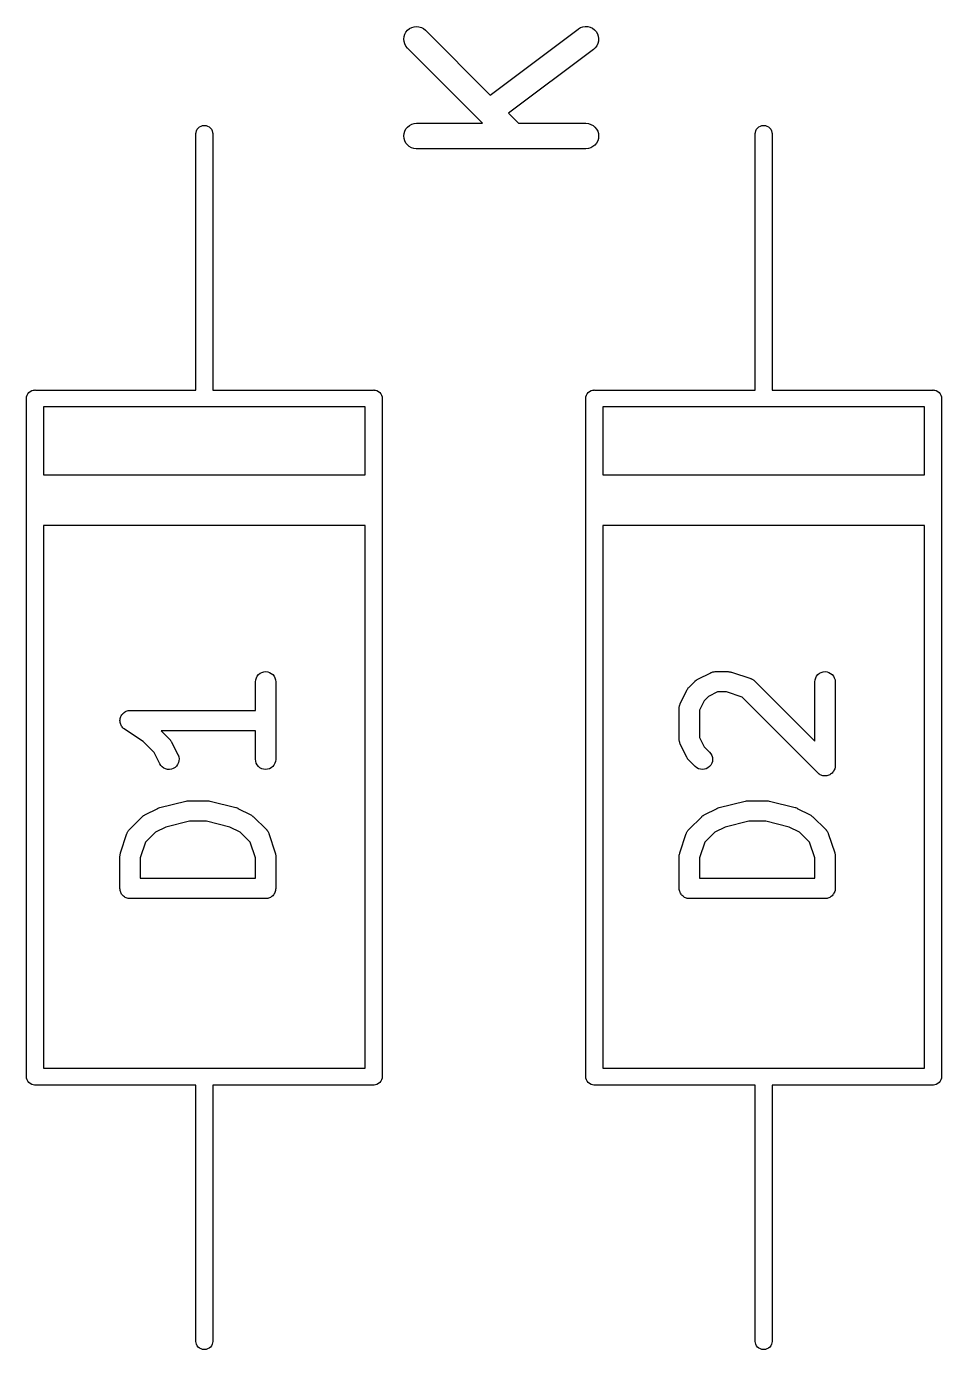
# Model space of a CAD drawing. Extents: x 99 to 194, y -157 to -33.
# Drawn here: x 99.03 to 104.43, y -59.36 to -51.56 of the extents above; entities that cross this region are included whole.
import ezdxf

# ---------------------------------------------------------------- set-up
doc = ezdxf.new("R2010")
doc.units = 0
doc.layers.add('BLACK', color=7, linetype='CONTINUOUS')

msp = doc.modelspace()

# ---------------------------------------------------------------- linework, layer by layer
at = {"layer": 'BLACK', "linetype": 'CONTINUOUS'}
for p, q in [((101.266, -51.5913), (101.276, -51.5801)), ((101.276, -51.5801), (101.287, -51.5709)), ((101.287, -51.5709), (101.3, -51.564)), ((101.3, -51.564), (101.314, -51.5599)), ((101.314, -51.5599), (101.329, -51.5585)), ((101.329, -51.5585), (101.343, -51.56)), ((101.343, -51.56), (101.357, -51.5642)), ((101.357, -51.5642), (101.37, -51.5712)), ((101.37, -51.5712), (101.381, -51.5804)), ((101.381, -51.5804), (101.764, -51.963)), ((101.764, -51.963), (102.283, -51.5735)), ((102.283, -51.5735), (102.284, -51.5729)), ((102.284, -51.5729), (102.297, -51.5654)), ((102.297, -51.5654), (102.311, -51.5606)), ((102.311, -51.5606), (102.325, -51.5585)), ((102.325, -51.5585), (102.34, -51.5593)), ((102.34, -51.5593), (102.354, -51.563)), ((102.354, -51.563), (102.367, -51.5693)), ((102.367, -51.5693), (102.379, -51.578)), ((102.379, -51.578), (102.389, -51.5889)), ((102.389, -51.5889), (102.396, -51.6015)), ((101.253, -51.6327), (101.255, -51.6181)), ((101.255, -51.6473), (101.253, -51.6327)), ((101.255, -51.6181), (101.259, -51.6042)), ((101.259, -51.6613), (101.255, -51.6473)), ((101.259, -51.6042), (101.266, -51.5913)), ((101.265, -51.6743), (101.259, -51.6613)), ((102.399, -51.6585), (102.393, -51.6718)), ((102.396, -51.6015), (102.401, -51.6152)), ((102.403, -51.6443), (102.399, -51.6585)), ((102.401, -51.6152), (102.403, -51.6297)), ((102.403, -51.6297), (102.403, -51.6443)), ((101.275, -51.6858), (101.265, -51.6743)), ((101.275, -51.6865), (101.275, -51.6858)), ((101.719, -52.1299), (101.275, -51.6865)), ((102.373, -51.6935), (101.871, -52.0702)), ((102.384, -51.6836), (102.373, -51.6935)), ((102.393, -51.6718), (102.384, -51.6836)), ((101.3, -52.1356), (101.314, -52.1313)), ((101.314, -52.1313), (101.328, -52.1299)), ((101.328, -52.1299), (101.719, -52.1299)), ((101.871, -52.0702), (101.931, -52.1299)), ((101.931, -52.1299), (102.328, -52.1299)), ((102.328, -52.1299), (102.329, -52.1299)), ((102.329, -52.1299), (102.344, -52.1315)), ((102.344, -52.1315), (102.358, -52.136)), ((100.026, -52.1906), (100.027, -52.1832)), ((100.026, -53.703), (100.026, -52.1906)), ((100.027, -52.1832), (100.03, -52.1738)), ((100.03, -52.1738), (100.034, -52.1651)), ((100.034, -52.1651), (100.04, -52.1575)), ((100.04, -52.1575), (100.048, -52.1512)), ((100.048, -52.1512), (100.057, -52.1466)), ((100.057, -52.1466), (100.066, -52.1437)), ((100.066, -52.1437), (100.076, -52.1428)), ((100.076, -52.1428), (100.086, -52.1437)), ((100.086, -52.1437), (100.095, -52.1466)), ((100.095, -52.1466), (100.104, -52.1512)), ((100.104, -52.1512), (100.112, -52.1575)), ((100.112, -52.1575), (100.118, -52.1651)), ((100.118, -52.1651), (100.122, -52.1738)), ((100.122, -52.1738), (100.125, -52.1832)), ((100.125, -52.1832), (100.126, -52.1906)), ((100.126, -52.1906), (100.126, -53.703)), ((101.253, -52.2044), (101.255, -52.1898)), ((101.255, -52.219), (101.253, -52.2044)), ((101.255, -52.1898), (101.259, -52.1758)), ((101.259, -52.1758), (101.266, -52.163)), ((101.266, -52.163), (101.276, -52.1517)), ((101.276, -52.1517), (101.287, -52.1424)), ((101.287, -52.1424), (101.3, -52.1356)), ((102.358, -52.136), (102.371, -52.143)), ((102.371, -52.143), (102.382, -52.1524)), ((102.382, -52.1524), (102.391, -52.1638)), ((102.391, -52.1638), (102.398, -52.1768)), ((102.398, -52.1768), (102.402, -52.1908)), ((102.402, -52.1908), (102.403, -52.2054)), ((102.403, -52.2054), (102.402, -52.22)), ((103.328, -52.1906), (103.329, -52.1832)), ((103.328, -53.703), (103.328, -52.1906)), ((103.329, -52.1832), (103.332, -52.1738)), ((103.332, -52.1738), (103.336, -52.1651)), ((103.336, -52.1651), (103.342, -52.1575)), ((103.342, -52.1575), (103.35, -52.1512)), ((103.35, -52.1512), (103.359, -52.1466)), ((103.359, -52.1466), (103.368, -52.1437)), ((103.368, -52.1437), (103.378, -52.1428)), ((103.378, -52.1428), (103.388, -52.1437)), ((103.388, -52.1437), (103.397, -52.1466)), ((103.397, -52.1466), (103.406, -52.1512)), ((103.406, -52.1512), (103.414, -52.1575)), ((103.414, -52.1575), (103.42, -52.1651)), ((103.42, -52.1651), (103.424, -52.1738)), ((103.424, -52.1738), (103.427, -52.1832)), ((103.427, -52.1832), (103.428, -52.1906)), ((103.428, -52.1906), (103.428, -53.703)), ((101.259, -52.233), (101.255, -52.219)), ((101.266, -52.246), (101.259, -52.233)), ((101.275, -52.2574), (101.266, -52.246)), ((101.286, -52.2668), (101.275, -52.2574)), ((101.299, -52.2738), (101.286, -52.2668)), ((101.313, -52.2783), (101.299, -52.2738)), ((101.327, -52.2799), (101.313, -52.2783)), ((101.328, -52.2799), (101.327, -52.2799)), ((102.328, -52.2799), (101.328, -52.2799)), ((102.343, -52.2785), (102.328, -52.2799)), ((102.357, -52.2742), (102.343, -52.2785)), ((102.37, -52.2674), (102.357, -52.2742)), ((102.381, -52.2581), (102.37, -52.2674)), ((102.391, -52.2468), (102.381, -52.2581)), ((102.398, -52.234), (102.391, -52.2468)), ((102.402, -52.22), (102.398, -52.234)), ((99.0258, -53.753), (99.0267, -53.7432)), ((99.026, -53.7554), (99.0258, -53.753)), ((99.026, -54.2506), (99.026, -53.7554)), ((99.0267, -53.7432), (99.0296, -53.7338)), ((99.0296, -53.7338), (99.0342, -53.7251)), ((99.0342, -53.7251), (99.0405, -53.7175)), ((99.0405, -53.7175), (99.0481, -53.7112)), ((99.0481, -53.7112), (99.0568, -53.7066)), ((99.0568, -53.7066), (99.0662, -53.7037)), ((99.0662, -53.7037), (99.0736, -53.703)), ((99.0736, -53.703), (99.076, -53.7028)), ((99.076, -53.7028), (99.0784, -53.703)), ((99.0784, -53.703), (100.026, -53.703)), ((100.126, -53.703), (101.074, -53.703)), ((101.074, -53.703), (101.076, -53.7028)), ((101.076, -53.7028), (101.078, -53.703)), ((101.078, -53.703), (101.086, -53.7037)), ((101.086, -53.7037), (101.095, -53.7066)), ((101.095, -53.7066), (101.104, -53.7112)), ((101.104, -53.7112), (101.112, -53.7175)), ((101.112, -53.7175), (101.118, -53.7251)), ((101.118, -53.7251), (101.122, -53.7338)), ((101.122, -53.7338), (101.125, -53.7432)), ((101.125, -53.7432), (101.126, -53.753)), ((101.126, -53.753), (101.126, -53.7554)), ((101.126, -53.7554), (101.126, -54.2506)), ((102.328, -53.753), (102.329, -53.7432)), ((102.328, -53.7554), (102.328, -53.753)), ((102.328, -54.2506), (102.328, -53.7554)), ((102.329, -53.7432), (102.332, -53.7338)), ((102.332, -53.7338), (102.336, -53.7251)), ((102.336, -53.7251), (102.342, -53.7175)), ((102.342, -53.7175), (102.35, -53.7112)), ((102.35, -53.7112), (102.359, -53.7066)), ((102.359, -53.7066), (102.368, -53.7037)), ((102.368, -53.7037), (102.376, -53.703)), ((102.376, -53.703), (102.378, -53.7028)), ((102.378, -53.7028), (102.38, -53.703)), ((102.38, -53.703), (103.328, -53.703)), ((103.428, -53.703), (104.376, -53.703)), ((104.376, -53.703), (104.378, -53.7028)), ((104.378, -53.7028), (104.38, -53.703)), ((104.38, -53.703), (104.388, -53.7037)), ((104.388, -53.7037), (104.397, -53.7066)), ((104.397, -53.7066), (104.406, -53.7112)), ((104.406, -53.7112), (104.414, -53.7175)), ((104.414, -53.7175), (104.42, -53.7251)), ((104.42, -53.7251), (104.424, -53.7338)), ((104.424, -53.7338), (104.427, -53.7432)), ((104.427, -53.7432), (104.428, -53.753)), ((104.428, -53.753), (104.428, -53.7554)), ((104.428, -53.7554), (104.428, -54.2506)), ((100.074, -53.803), (99.126, -53.803)), ((99.126, -53.803), (99.126, -54.203)), ((100.076, -53.8032), (100.074, -53.803)), ((100.078, -53.803), (100.076, -53.8032)), ((101.026, -53.803), (100.078, -53.803)), ((101.026, -54.203), (101.026, -53.803)), ((103.376, -53.803), (102.428, -53.803)), ((102.428, -53.803), (102.428, -54.203)), ((103.378, -53.8032), (103.376, -53.803)), ((103.38, -53.803), (103.378, -53.8032)), ((104.328, -53.803), (103.38, -53.803)), ((104.328, -54.203), (104.328, -53.803)), ((99.126, -54.203), (101.026, -54.203)), ((102.428, -54.203), (104.328, -54.203)), ((99.0258, -54.253), (99.026, -54.2506)), ((99.026, -54.2554), (99.0258, -54.253)), ((99.026, -54.3506), (99.026, -54.2554)), ((101.126, -54.2506), (101.126, -54.253)), ((101.126, -54.253), (101.126, -54.2554)), ((101.126, -54.2554), (101.126, -54.3506)), ((102.328, -54.253), (102.328, -54.2506)), ((102.328, -54.2554), (102.328, -54.253)), ((102.328, -54.3506), (102.328, -54.2554)), ((104.428, -54.2506), (104.428, -54.253)), ((104.428, -54.253), (104.428, -54.2554)), ((104.428, -54.2554), (104.428, -54.3506)), ((99.0258, -54.353), (99.026, -54.3506)), ((99.026, -54.3554), (99.0258, -54.353)), ((99.026, -54.4505), (99.026, -54.3554)), ((101.126, -54.3506), (101.126, -54.353)), ((101.126, -54.353), (101.126, -54.3554)), ((101.126, -54.3554), (101.126, -54.4506)), ((102.328, -54.353), (102.328, -54.3506)), ((102.328, -54.3554), (102.328, -54.353)), ((102.328, -54.4505), (102.328, -54.3554)), ((104.428, -54.3506), (104.428, -54.353)), ((104.428, -54.353), (104.428, -54.3554)), ((104.428, -54.3554), (104.428, -54.4506)), ((99.0258, -54.453), (99.026, -54.4505)), ((99.026, -54.4554), (99.0258, -54.453)), ((99.026, -57.7505), (99.026, -54.4554)), ((101.126, -54.4506), (101.126, -54.453)), ((101.126, -54.453), (101.126, -54.4554)), ((101.126, -54.4554), (101.126, -57.7506)), ((102.328, -54.453), (102.328, -54.4505)), ((102.328, -54.4554), (102.328, -54.453)), ((102.328, -57.7505), (102.328, -54.4554)), ((104.428, -54.4506), (104.428, -54.453)), ((104.428, -54.453), (104.428, -54.4554)), ((104.428, -54.4554), (104.428, -57.7506)), ((99.126, -54.503), (99.126, -57.703)), ((101.026, -54.503), (99.126, -54.503)), ((101.026, -57.703), (101.026, -54.503)), ((102.428, -54.503), (102.428, -57.703)), ((104.328, -54.503), (102.428, -54.503)), ((104.328, -57.703), (104.328, -54.503)), ((100.378, -55.4236), (100.379, -55.412)), ((100.379, -55.412), (100.383, -55.4008)), ((100.383, -55.4008), (100.388, -55.3905)), ((100.388, -55.3905), (100.396, -55.3816)), ((100.396, -55.3816), (100.405, -55.3742)), ((100.405, -55.3742), (100.415, -55.3688)), ((100.415, -55.3688), (100.427, -55.3655)), ((100.427, -55.3655), (100.438, -55.3644)), ((100.438, -55.3644), (100.45, -55.3657)), ((100.45, -55.3657), (100.461, -55.3691)), ((100.461, -55.3691), (100.471, -55.3747)), ((100.471, -55.3747), (100.48, -55.3821)), ((100.48, -55.3821), (100.488, -55.3912)), ((100.488, -55.3912), (100.493, -55.4016)), ((100.493, -55.4016), (100.497, -55.4128)), ((100.497, -55.4128), (100.498, -55.4244)), ((102.981, -55.4138), (102.983, -55.4122)), ((102.983, -55.4122), (102.986, -55.4107)), ((102.986, -55.4107), (102.989, -55.4089)), ((102.989, -55.4089), (103.065, -55.3708)), ((103.065, -55.3708), (103.066, -55.3704)), ((103.066, -55.3704), (103.068, -55.3698)), ((103.068, -55.3698), (103.069, -55.369)), ((103.069, -55.369), (103.073, -55.3678)), ((103.073, -55.3678), (103.077, -55.3664)), ((103.077, -55.3664), (103.079, -55.3661)), ((103.079, -55.3661), (103.081, -55.3656)), ((103.081, -55.3656), (103.085, -55.3652)), ((103.085, -55.3652), (103.089, -55.3645)), ((103.089, -55.3645), (103.091, -55.3646)), ((103.091, -55.3646), (103.092, -55.3644)), ((103.092, -55.3644), (103.168, -55.3644)), ((103.168, -55.3644), (103.169, -55.3644)), ((103.169, -55.3644), (103.173, -55.3648)), ((103.173, -55.3648), (103.176, -55.3649)), ((103.176, -55.3649), (103.178, -55.3655)), ((103.178, -55.3655), (103.181, -55.3657)), ((103.181, -55.3657), (103.184, -55.3668)), ((103.184, -55.3668), (103.187, -55.3675)), ((103.187, -55.3675), (103.302, -55.4056)), ((103.302, -55.4056), (103.303, -55.4059)), ((103.303, -55.4059), (103.304, -55.4066)), ((103.304, -55.4066), (103.306, -55.4071)), ((103.306, -55.4071), (103.309, -55.4091)), ((103.309, -55.4091), (103.313, -55.4108)), ((103.313, -55.4108), (103.315, -55.4118)), ((103.315, -55.4118), (103.316, -55.4127)), ((103.316, -55.4127), (103.319, -55.4153)), ((103.68, -55.4236), (103.681, -55.412)), ((103.681, -55.412), (103.685, -55.4008)), ((103.685, -55.4008), (103.69, -55.3905)), ((103.69, -55.3905), (103.698, -55.3816)), ((103.698, -55.3816), (103.707, -55.3742)), ((103.707, -55.3742), (103.717, -55.3688)), ((103.717, -55.3688), (103.729, -55.3655)), ((103.729, -55.3655), (103.74, -55.3644)), ((103.74, -55.3644), (103.752, -55.3657)), ((103.752, -55.3657), (103.763, -55.3691)), ((103.763, -55.3691), (103.773, -55.3747)), ((103.773, -55.3747), (103.782, -55.3821)), ((103.782, -55.3821), (103.79, -55.3912)), ((103.79, -55.3912), (103.795, -55.4016)), ((103.795, -55.4016), (103.799, -55.4128)), ((103.799, -55.4128), (103.8, -55.4244)), ((100.378, -55.4244), (100.378, -55.4236)), ((100.378, -55.593), (100.378, -55.4244)), ((100.498, -55.4244), (100.498, -55.8816)), ((102.886, -55.55), (102.924, -55.4738)), ((102.924, -55.4738), (102.925, -55.473)), ((102.925, -55.473), (102.927, -55.4702)), ((102.927, -55.4702), (102.928, -55.4672)), ((102.928, -55.4672), (102.93, -55.4653)), ((102.93, -55.4653), (102.931, -55.4632)), ((102.931, -55.4632), (102.933, -55.4608)), ((102.933, -55.4608), (102.936, -55.4582)), ((102.936, -55.4582), (102.974, -55.4201)), ((102.974, -55.4195), (102.977, -55.4174)), ((102.974, -55.4201), (102.974, -55.4195)), ((102.977, -55.4174), (102.979, -55.4151)), ((102.979, -55.4151), (102.981, -55.4138)), ((103.106, -55.4844), (103.052, -55.5118)), ((103.159, -55.4844), (103.106, -55.4844)), ((103.25, -55.515), (103.159, -55.4844)), ((103.319, -55.4153), (103.323, -55.4177)), ((103.323, -55.4177), (103.324, -55.419)), ((103.324, -55.419), (103.325, -55.4201)), ((103.325, -55.4201), (103.68, -55.7748)), ((103.68, -55.4244), (103.68, -55.4236)), ((103.68, -55.7748), (103.68, -55.4244)), ((103.8, -55.4244), (103.8, -55.9197)), ((102.88, -55.5724), (102.881, -55.5684)), ((102.881, -55.5643), (102.882, -55.5626)), ((102.881, -55.5684), (102.881, -55.5643)), ((102.882, -55.5609), (102.884, -55.5571)), ((102.882, -55.5626), (102.882, -55.5609)), ((102.884, -55.5571), (102.885, -55.5532)), ((102.885, -55.5532), (102.886, -55.5516)), ((102.886, -55.5516), (102.886, -55.55)), ((103.027, -55.5362), (103, -55.591)), ((103.052, -55.5118), (103.027, -55.5362)), ((103.697, -55.9621), (103.25, -55.515)), ((99.5779, -55.6525), (99.5785, -55.6471)), ((99.5785, -55.6471), (99.5791, -55.6409)), ((99.5791, -55.6408), (99.5807, -55.6357)), ((99.5791, -55.6409), (99.5791, -55.6408)), ((99.5791, -55.6409), (99.5791, -55.6409)), ((99.5807, -55.6357), (99.5826, -55.6297)), ((99.5826, -55.6297), (99.5854, -55.6246)), ((99.5826, -55.6297), (99.5826, -55.6297)), ((99.5826, -55.6297), (99.5826, -55.6297)), ((99.5854, -55.6246), (99.5882, -55.6194)), ((99.5882, -55.6194), (99.5921, -55.6147)), ((99.5882, -55.6194), (99.5882, -55.6194)), ((99.5882, -55.6194), (99.5882, -55.6194)), ((99.5921, -55.6147), (99.5956, -55.6104)), ((99.5956, -55.6104), (99.5957, -55.6104)), ((99.5957, -55.6104), (99.6004, -55.6066)), ((99.5957, -55.6104), (99.5957, -55.6104)), ((99.6004, -55.6066), (99.6047, -55.603)), ((99.6047, -55.603), (99.6047, -55.603)), ((99.6047, -55.603), (99.6048, -55.603)), ((99.6048, -55.603), (99.61, -55.6002)), ((99.61, -55.6002), (99.615, -55.5975)), ((99.615, -55.5975), (99.6151, -55.5975)), ((99.6151, -55.5975), (99.6207, -55.5958)), ((99.6151, -55.5975), (99.6151, -55.5975)), ((99.6207, -55.5958), (99.6262, -55.5941)), ((99.6262, -55.5941), (99.6263, -55.5941)), ((99.6263, -55.5941), (99.6318, -55.5936)), ((99.6263, -55.5941), (99.6263, -55.5941)), ((99.6318, -55.5936), (99.6379, -55.593)), ((99.6379, -55.593), (100.378, -55.593)), ((102.88, -55.5742), (102.88, -55.5724)), ((102.88, -55.576), (102.88, -55.5742)), ((102.88, -55.5768), (102.88, -55.576)), ((102.88, -55.7673), (102.88, -55.5768)), ((103, -55.591), (103, -55.7531)), ((99.5779, -55.6526), (99.5779, -55.6525)), ((99.5779, -55.6525), (99.5779, -55.6525)), ((99.5784, -55.6583), (99.5779, -55.6526)), ((99.5789, -55.6642), (99.5784, -55.6583)), ((99.579, -55.6642), (99.5789, -55.6642)), ((99.5805, -55.6696), (99.579, -55.6642)), ((99.579, -55.6642), (99.579, -55.6642)), ((99.5822, -55.6754), (99.5805, -55.6696)), ((99.5823, -55.6754), (99.5822, -55.6754)), ((99.5823, -55.6755), (99.5823, -55.6754)), ((99.5847, -55.6802), (99.5823, -55.6755)), ((99.5876, -55.6858), (99.5847, -55.6802)), ((99.5877, -55.6858), (99.5876, -55.6858)), ((99.5877, -55.6859), (99.5877, -55.6858)), ((99.5913, -55.6904), (99.5877, -55.6859)), ((99.595, -55.6949), (99.5913, -55.6904)), ((99.595, -55.695), (99.595, -55.6949)), ((99.595, -55.6949), (99.595, -55.6949)), ((99.5997, -55.6989), (99.595, -55.695)), ((99.6039, -55.7025), (99.5997, -55.6989)), ((99.604, -55.7025), (99.6039, -55.7025)), ((99.6046, -55.7029), (99.604, -55.7025)), ((99.604, -55.7025), (99.604, -55.7025)), ((99.604, -55.7025), (99.604, -55.7025)), ((99.714, -55.7758), (99.6046, -55.7029)), ((100.378, -55.713), (99.8209, -55.713)), ((99.8209, -55.713), (99.8708, -55.763)), ((100.378, -55.8816), (100.378, -55.713)), ((99.7791, -55.8409), (99.714, -55.7758)), ((99.8708, -55.763), (99.8714, -55.7635)), ((99.8714, -55.7635), (99.8735, -55.7662)), ((99.8735, -55.7662), (99.8758, -55.7686)), ((99.8758, -55.7686), (99.8771, -55.7707)), ((99.8771, -55.7707), (99.8787, -55.7727)), ((99.8787, -55.7727), (99.8803, -55.7757)), ((99.8803, -55.7757), (99.882, -55.7785)), ((99.882, -55.7785), (99.9201, -55.8547)), ((102.88, -55.769), (102.88, -55.7673)), ((102.88, -55.7708), (102.88, -55.769)), ((102.881, -55.7749), (102.88, -55.7708)), ((102.881, -55.7789), (102.881, -55.7749)), ((102.882, -55.7806), (102.881, -55.7789)), ((102.882, -55.7824), (102.882, -55.7806)), ((102.883, -55.7862), (102.882, -55.7824)), ((102.884, -55.7901), (102.883, -55.7862)), ((102.885, -55.7917), (102.884, -55.7901)), ((102.886, -55.7934), (102.885, -55.7917)), ((102.886, -55.7941), (102.886, -55.7934)), ((102.924, -55.8703), (102.886, -55.7941)), ((103, -55.7531), (103.027, -55.8079)), ((99.8128, -55.9084), (99.7791, -55.8409)), ((99.9201, -55.8547), (99.9205, -55.8555)), ((99.9205, -55.8555), (99.9245, -55.8665)), ((99.9245, -55.8665), (99.9264, -55.878)), ((99.9264, -55.878), (99.9259, -55.8897)), ((100.379, -55.8932), (100.378, -55.8816)), ((100.498, -55.8816), (100.498, -55.8824)), ((102.926, -55.8732), (102.924, -55.8703)), ((102.928, -55.8762), (102.926, -55.8732)), ((102.929, -55.8781), (102.928, -55.8762)), ((102.931, -55.8802), (102.929, -55.8781)), ((102.933, -55.8827), (102.931, -55.8802)), ((103.027, -55.8079), (103.059, -55.8391)), ((103.059, -55.8391), (103.059, -55.8397)), ((103.059, -55.8397), (103.066, -55.8489)), ((103.066, -55.8489), (103.072, -55.8593)), ((103.072, -55.8593), (103.075, -55.8705)), ((103.075, -55.8705), (103.076, -55.8822)), ((99.819, -55.9183), (99.8128, -55.9084)), ((99.8271, -55.9268), (99.819, -55.9183)), ((99.8366, -55.9336), (99.8271, -55.9268)), ((99.8473, -55.9384), (99.8366, -55.9336)), ((99.8587, -55.9411), (99.8473, -55.9384)), ((99.8704, -55.9414), (99.8587, -55.9411)), ((99.882, -55.9395), (99.8704, -55.9414)), ((99.8929, -55.9354), (99.882, -55.9395)), ((99.9029, -55.9293), (99.8929, -55.9354)), ((99.9115, -55.9213), (99.9029, -55.9293)), ((99.9183, -55.9118), (99.9115, -55.9213)), ((99.9232, -55.9011), (99.9183, -55.9118)), ((99.9259, -55.8897), (99.9232, -55.9011)), ((100.382, -55.9044), (100.379, -55.8932)), ((100.388, -55.9148), (100.382, -55.9044)), ((100.395, -55.9238), (100.388, -55.9148)), ((100.404, -55.9313), (100.395, -55.9238)), ((100.415, -55.9369), (100.404, -55.9313)), ((100.426, -55.9403), (100.415, -55.9369)), ((100.437, -55.9416), (100.426, -55.9403)), ((100.449, -55.9405), (100.437, -55.9416)), ((100.46, -55.9372), (100.449, -55.9405)), ((100.471, -55.9318), (100.46, -55.9372)), ((100.48, -55.9244), (100.471, -55.9318)), ((100.487, -55.9155), (100.48, -55.9244)), ((100.493, -55.9052), (100.487, -55.9155)), ((100.497, -55.894), (100.493, -55.9052)), ((100.498, -55.8824), (100.497, -55.894)), ((102.935, -55.8853), (102.933, -55.8827)), ((102.936, -55.8859), (102.935, -55.8853)), ((102.974, -55.924), (102.936, -55.8859)), ((102.983, -55.9314), (102.974, -55.924)), ((102.993, -55.937), (102.983, -55.9314)), ((103.004, -55.9404), (102.993, -55.937)), ((103.016, -55.9416), (103.004, -55.9404)), ((103.028, -55.9405), (103.016, -55.9416)), ((103.039, -55.9371), (103.028, -55.9405)), ((103.049, -55.9317), (103.039, -55.9371)), ((103.058, -55.9243), (103.049, -55.9317)), ((103.066, -55.9153), (103.058, -55.9243)), ((103.071, -55.905), (103.066, -55.9153)), ((103.075, -55.8938), (103.071, -55.905)), ((103.076, -55.8822), (103.075, -55.8938)), ((103.786, -55.9578), (103.782, -55.9624)), ((103.789, -55.9536), (103.786, -55.9578)), ((103.79, -55.9534), (103.789, -55.9535)), ((103.789, -55.9535), (103.789, -55.9536)), ((103.792, -55.9484), (103.79, -55.9534)), ((103.795, -55.9433), (103.792, -55.9484)), ((103.797, -55.9377), (103.795, -55.9431)), ((103.795, -55.9431), (103.795, -55.9432)), ((103.795, -55.9432), (103.795, -55.9433)), ((103.799, -55.9321), (103.797, -55.9377)), ((103.8, -55.9205), (103.799, -55.9262)), ((103.799, -55.9262), (103.799, -55.9319)), ((103.799, -55.9319), (103.799, -55.932)), ((103.799, -55.932), (103.799, -55.9321)), ((103.8, -55.9197), (103.8, -55.9203)), ((103.8, -55.9203), (103.8, -55.9203)), ((103.8, -55.9203), (103.8, -55.9203)), ((103.8, -55.9203), (103.8, -55.9205)), ((103.702, -55.9657), (103.697, -55.9621)), ((103.706, -55.9694), (103.702, -55.9657)), ((103.706, -55.9695), (103.706, -55.9694)), ((103.707, -55.9695), (103.706, -55.9695)), ((103.712, -55.9722), (103.707, -55.9695)), ((103.717, -55.975), (103.712, -55.9722)), ((103.717, -55.9751), (103.717, -55.975)), ((103.717, -55.975), (103.717, -55.975)), ((103.722, -55.9767), (103.717, -55.9751)), ((103.728, -55.9784), (103.722, -55.9767)), ((103.728, -55.9785), (103.728, -55.9784)), ((103.734, -55.979), (103.728, -55.9785)), ((103.728, -55.9785), (103.728, -55.9785)), ((103.739, -55.9797), (103.734, -55.979)), ((103.74, -55.9797), (103.739, -55.9797)), ((103.745, -55.9791), (103.74, -55.9797)), ((103.74, -55.9797), (103.74, -55.9797)), ((103.751, -55.9786), (103.745, -55.9791)), ((103.757, -55.9769), (103.751, -55.9786)), ((103.751, -55.9786), (103.751, -55.9786)), ((103.751, -55.9786), (103.751, -55.9786)), ((103.762, -55.9753), (103.757, -55.9769)), ((103.763, -55.9752), (103.762, -55.9753)), ((103.762, -55.9753), (103.762, -55.9753)), ((103.768, -55.9724), (103.763, -55.9752)), ((103.773, -55.9699), (103.768, -55.9724)), ((103.778, -55.966), (103.773, -55.9698)), ((103.773, -55.9698), (103.773, -55.9698)), ((103.773, -55.9698), (103.773, -55.9699)), ((103.782, -55.9625), (103.778, -55.966)), ((103.782, -55.9624), (103.782, -55.9625)), ((103.782, -55.9625), (103.782, -55.9625)), ((99.7254, -56.2089), (99.8015, -56.1708)), ((99.8015, -56.1708), (99.8023, -56.1704)), ((99.8023, -56.1704), (99.8026, -56.1703)), ((99.8026, -56.1703), (99.8028, -56.1702)), ((99.8028, -56.1702), (99.808, -56.1683)), ((99.808, -56.1683), (99.8133, -56.1664)), ((99.8133, -56.1664), (99.8136, -56.1663)), ((99.8136, -56.1663), (99.8138, -56.1662)), ((99.8138, -56.1662), (99.9662, -56.1281)), ((99.9662, -56.1281), (99.967, -56.1279)), ((99.967, -56.1279), (99.9681, -56.1278)), ((99.9681, -56.1278), (99.9691, -56.1275)), ((99.9691, -56.1275), (99.9739, -56.127)), ((99.9739, -56.127), (99.9786, -56.1264)), ((99.9786, -56.1264), (99.9797, -56.1264)), ((99.9797, -56.1264), (99.9808, -56.1263)), ((99.9808, -56.1263), (100.095, -56.1263)), ((100.095, -56.1263), (100.096, -56.1263)), ((100.096, -56.1263), (100.097, -56.1265)), ((100.097, -56.1265), (100.098, -56.1264)), ((100.098, -56.1264), (100.103, -56.1271)), ((100.103, -56.1271), (100.108, -56.1276)), ((100.108, -56.1276), (100.109, -56.128)), ((100.109, -56.128), (100.11, -56.1281)), ((100.11, -56.1281), (100.262, -56.1662)), ((100.262, -56.1662), (100.263, -56.1664)), ((100.263, -56.1664), (100.263, -56.1665)), ((100.263, -56.1665), (100.263, -56.1666)), ((100.263, -56.1666), (100.269, -56.1686)), ((100.269, -56.1686), (100.274, -56.1705)), ((100.274, -56.1705), (100.274, -56.1707)), ((100.274, -56.1707), (100.274, -56.1708)), ((100.274, -56.1708), (100.35, -56.2089)), ((103.027, -56.2089), (103.104, -56.1708)), ((103.104, -56.1704), (103.105, -56.1703)), ((103.104, -56.1708), (103.104, -56.1704)), ((103.105, -56.1702), (103.11, -56.1683)), ((103.105, -56.1703), (103.105, -56.1702)), ((103.11, -56.1683), (103.115, -56.1664)), ((103.115, -56.1664), (103.116, -56.1663)), ((103.116, -56.1662), (103.268, -56.1281)), ((103.116, -56.1663), (103.116, -56.1662)), ((103.268, -56.1281), (103.269, -56.1279)), ((103.269, -56.1279), (103.27, -56.1278)), ((103.27, -56.1278), (103.271, -56.1275)), ((103.271, -56.1275), (103.276, -56.127)), ((103.276, -56.127), (103.281, -56.1264)), ((103.281, -56.1264), (103.282, -56.1264)), ((103.282, -56.1264), (103.283, -56.1263)), ((103.283, -56.1263), (103.397, -56.1263)), ((103.397, -56.1263), (103.398, -56.1263)), ((103.398, -56.1263), (103.399, -56.1265)), ((103.399, -56.1265), (103.4, -56.1264)), ((103.4, -56.1264), (103.405, -56.1271)), ((103.405, -56.1271), (103.41, -56.1276)), ((103.41, -56.1276), (103.411, -56.128)), ((103.411, -56.128), (103.412, -56.1281)), ((103.412, -56.1281), (103.564, -56.1662)), ((103.564, -56.1662), (103.565, -56.1664)), ((103.565, -56.1664), (103.565, -56.1665)), ((103.565, -56.1665), (103.565, -56.1666)), ((103.565, -56.1666), (103.571, -56.1686)), ((103.571, -56.1686), (103.576, -56.1705)), ((103.576, -56.1705), (103.576, -56.1707)), ((103.576, -56.1707), (103.576, -56.1708)), ((103.576, -56.1708), (103.652, -56.2089)), ((99.6336, -56.2963), (99.7098, -56.2201)), ((99.7098, -56.2201), (99.7104, -56.2195)), ((99.7104, -56.2195), (99.713, -56.2174)), ((99.713, -56.2174), (99.7154, -56.2151)), ((99.7154, -56.2151), (99.7176, -56.2138)), ((99.7176, -56.2138), (99.7195, -56.2122)), ((99.7195, -56.2122), (99.7225, -56.2106)), ((99.7225, -56.2106), (99.7254, -56.2089)), ((99.9881, -56.2463), (99.8493, -56.281)), ((100.088, -56.2463), (99.9881, -56.2463)), ((100.226, -56.281), (100.088, -56.2463)), ((100.35, -56.2089), (100.351, -56.2092)), ((100.351, -56.2092), (100.354, -56.2111)), ((100.354, -56.2111), (100.357, -56.2127)), ((100.357, -56.2127), (100.359, -56.2143)), ((100.359, -56.2143), (100.361, -56.2156)), ((100.361, -56.2156), (100.363, -56.218)), ((100.363, -56.218), (100.366, -56.2201)), ((100.366, -56.2201), (100.442, -56.2963)), ((102.936, -56.2963), (103.012, -56.2201)), ((103.012, -56.2195), (103.015, -56.2174)), ((103.012, -56.2201), (103.012, -56.2195)), ((103.015, -56.2174), (103.017, -56.2151)), ((103.017, -56.2151), (103.02, -56.2138)), ((103.02, -56.2138), (103.022, -56.2122)), ((103.022, -56.2122), (103.025, -56.2106)), ((103.025, -56.2106), (103.027, -56.2089)), ((103.29, -56.2463), (103.151, -56.281)), ((103.39, -56.2463), (103.29, -56.2463)), ((103.528, -56.281), (103.39, -56.2463)), ((103.652, -56.2089), (103.653, -56.2092)), ((103.653, -56.2092), (103.656, -56.2111)), ((103.656, -56.2111), (103.659, -56.2127)), ((103.659, -56.2127), (103.661, -56.2143)), ((103.661, -56.2143), (103.663, -56.2156)), ((103.663, -56.2156), (103.665, -56.218)), ((103.665, -56.218), (103.668, -56.2201)), ((103.668, -56.2201), (103.744, -56.2963)), ((99.581, -56.434), (99.6191, -56.3197)), ((99.6191, -56.3197), (99.6193, -56.3189)), ((99.6193, -56.3189), (99.6201, -56.3173)), ((99.6201, -56.3173), (99.6206, -56.3157)), ((99.6206, -56.3157), (99.6225, -56.312)), ((99.6225, -56.312), (99.6243, -56.3083)), ((99.6243, -56.3083), (99.6253, -56.3069)), ((99.6253, -56.3069), (99.6261, -56.3053)), ((99.6261, -56.3053), (99.6287, -56.3022)), ((99.6287, -56.3022), (99.6312, -56.2989)), ((99.6312, -56.2989), (99.6325, -56.2977)), ((99.6325, -56.2977), (99.6336, -56.2963)), ((99.7877, -56.3118), (99.7284, -56.3711)), ((99.8493, -56.281), (99.7877, -56.3118)), ((100.288, -56.3118), (100.226, -56.281)), ((100.347, -56.3711), (100.288, -56.3118)), ((100.442, -56.2963), (100.443, -56.2969)), ((100.443, -56.2969), (100.444, -56.2983)), ((100.444, -56.2983), (100.445, -56.2995)), ((100.445, -56.2995), (100.448, -56.3028)), ((100.448, -56.3028), (100.45, -56.306)), ((100.45, -56.306), (100.451, -56.3076)), ((100.451, -56.3076), (100.452, -56.309)), ((100.452, -56.309), (100.454, -56.3128)), ((100.454, -56.3128), (100.456, -56.3164)), ((100.456, -56.3164), (100.456, -56.3181)), ((100.456, -56.3181), (100.457, -56.3197)), ((100.457, -56.3197), (100.495, -56.434)), ((102.883, -56.434), (102.921, -56.3197)), ((102.921, -56.3189), (102.922, -56.3173)), ((102.921, -56.3197), (102.921, -56.3189)), ((102.922, -56.3173), (102.923, -56.3157)), ((102.923, -56.3157), (102.925, -56.312)), ((102.925, -56.312), (102.926, -56.3083)), ((102.926, -56.3083), (102.927, -56.3069)), ((102.927, -56.3069), (102.928, -56.3053)), ((102.928, -56.3053), (102.931, -56.3022)), ((102.931, -56.3022), (102.933, -56.2989)), ((102.933, -56.2989), (102.934, -56.2977)), ((102.934, -56.2977), (102.936, -56.2963)), ((103.09, -56.3118), (103.03, -56.3711)), ((103.151, -56.281), (103.09, -56.3118)), ((103.59, -56.3118), (103.528, -56.281)), ((103.649, -56.3711), (103.59, -56.3118)), ((103.744, -56.2963), (103.745, -56.2969)), ((103.745, -56.2969), (103.746, -56.2983)), ((103.746, -56.2983), (103.747, -56.2995)), ((103.747, -56.2995), (103.75, -56.3028)), ((103.75, -56.3028), (103.752, -56.306)), ((103.752, -56.306), (103.753, -56.3076)), ((103.753, -56.3076), (103.754, -56.309)), ((103.754, -56.309), (103.756, -56.3128)), ((103.756, -56.3128), (103.758, -56.3164)), ((103.758, -56.3164), (103.758, -56.3181)), ((103.758, -56.3181), (103.759, -56.3197)), ((103.759, -56.3197), (103.797, -56.434)), ((99.7284, -56.3711), (99.6979, -56.4627)), ((100.378, -56.4627), (100.347, -56.3711)), ((103.03, -56.3711), (103, -56.4627)), ((103.68, -56.4627), (103.649, -56.3711)), ((99.5779, -56.4522), (99.5783, -56.4488)), ((99.5779, -56.453), (99.5779, -56.4522)), ((99.5779, -56.6435), (99.5779, -56.453)), ((99.5783, -56.4488), (99.5784, -56.4454)), ((99.5784, -56.4454), (99.5789, -56.443)), ((99.5789, -56.443), (99.5792, -56.4405)), ((99.5792, -56.4405), (99.5802, -56.4373)), ((99.5802, -56.4373), (99.581, -56.434)), ((99.6979, -56.4627), (99.6979, -56.5835)), ((100.378, -56.5835), (100.378, -56.4627)), ((100.495, -56.434), (100.495, -56.4348)), ((100.495, -56.4348), (100.496, -56.4381)), ((100.496, -56.4381), (100.497, -56.4413)), ((100.497, -56.4413), (100.497, -56.4438)), ((100.497, -56.4438), (100.498, -56.4463)), ((100.498, -56.4463), (100.498, -56.4496)), ((100.498, -56.4496), (100.498, -56.453)), ((100.498, -56.453), (100.498, -56.6435)), ((102.88, -56.4454), (102.881, -56.443)), ((102.88, -56.4488), (102.88, -56.4454)), ((102.88, -56.4522), (102.88, -56.4488)), ((102.88, -56.453), (102.88, -56.4522)), ((102.88, -56.6435), (102.88, -56.453)), ((102.881, -56.4405), (102.882, -56.4373)), ((102.881, -56.443), (102.881, -56.4405)), ((102.882, -56.4373), (102.883, -56.434)), ((103, -56.4627), (103, -56.5835)), ((103.68, -56.5835), (103.68, -56.4627)), ((103.797, -56.434), (103.797, -56.4348)), ((103.797, -56.4348), (103.798, -56.4381)), ((103.798, -56.4381), (103.799, -56.4413)), ((103.799, -56.4413), (103.799, -56.4438)), ((103.799, -56.4438), (103.8, -56.4463)), ((103.8, -56.4463), (103.8, -56.4496)), ((103.8, -56.4496), (103.8, -56.453)), ((103.8, -56.453), (103.8, -56.6435)), ((99.6979, -56.5835), (100.378, -56.5835)), ((103, -56.5835), (103.68, -56.5835)), ((99.5785, -56.6491), (99.5779, -56.6435)), ((99.579, -56.6547), (99.5785, -56.6491)), ((99.579, -56.6549), (99.579, -56.6547)), ((99.579, -56.6551), (99.579, -56.6549)), ((99.5807, -56.6605), (99.579, -56.6551)), ((99.5823, -56.666), (99.5807, -56.6605)), ((100.495, -56.6613), (100.493, -56.6667)), ((100.497, -56.656), (100.495, -56.6613)), ((100.498, -56.6443), (100.497, -56.6499)), ((100.497, -56.6499), (100.497, -56.6555)), ((100.497, -56.6555), (100.497, -56.6557)), ((100.497, -56.6557), (100.497, -56.656)), ((100.498, -56.6435), (100.498, -56.6439)), ((100.498, -56.6439), (100.498, -56.6439)), ((100.498, -56.6439), (100.498, -56.6439)), ((100.498, -56.6439), (100.498, -56.6443)), ((102.88, -56.6491), (102.88, -56.6435)), ((102.881, -56.6547), (102.88, -56.6491)), ((102.881, -56.6549), (102.881, -56.6547)), ((102.881, -56.6551), (102.881, -56.6549)), ((102.883, -56.6605), (102.881, -56.6551)), ((102.884, -56.666), (102.883, -56.6605)), ((103.797, -56.6613), (103.795, -56.6667)), ((103.799, -56.656), (103.797, -56.6613)), ((103.8, -56.6443), (103.799, -56.6499)), ((103.799, -56.6499), (103.799, -56.6555)), ((103.799, -56.6555), (103.799, -56.6557)), ((103.799, -56.6557), (103.799, -56.656)), ((103.8, -56.6435), (103.8, -56.6439)), ((103.8, -56.6439), (103.8, -56.6439)), ((103.8, -56.6439), (103.8, -56.6439)), ((103.8, -56.6439), (103.8, -56.6443)), ((99.5824, -56.6661), (99.5823, -56.666)), ((99.5824, -56.6663), (99.5824, -56.6661)), ((99.5851, -56.6713), (99.5824, -56.6663)), ((99.5877, -56.6763), (99.5851, -56.6713)), ((99.5878, -56.6765), (99.5877, -56.6763)), ((99.5879, -56.6767), (99.5878, -56.6765)), ((99.5915, -56.681), (99.5879, -56.6767)), ((99.595, -56.6855), (99.5915, -56.681)), ((99.5952, -56.6856), (99.595, -56.6855)), ((99.5953, -56.6858), (99.5952, -56.6856)), ((99.5997, -56.6893), (99.5953, -56.6858)), ((99.604, -56.693), (99.5997, -56.6893)), ((99.6042, -56.6931), (99.604, -56.693)), ((99.6044, -56.6932), (99.6042, -56.6931)), ((99.6093, -56.6959), (99.6044, -56.6932)), ((99.6143, -56.6986), (99.6093, -56.6959)), ((99.6145, -56.6987), (99.6143, -56.6986)), ((99.6147, -56.6988), (99.6145, -56.6987)), ((99.6201, -56.7005), (99.6147, -56.6988)), ((99.6254, -56.7022), (99.6201, -56.7005)), ((99.6256, -56.7022), (99.6254, -56.7022)), ((99.6258, -56.7023), (99.6256, -56.7022)), ((99.6315, -56.7028), (99.6258, -56.7023)), ((99.6371, -56.7035), (99.6315, -56.7028)), ((99.6375, -56.7035), (99.6371, -56.7035)), ((99.6379, -56.7035), (99.6375, -56.7035)), ((99.6375, -56.7035), (99.6375, -56.7035)), ((99.6375, -56.7035), (99.6375, -56.7035)), ((100.438, -56.7035), (99.6379, -56.7035)), ((100.443, -56.7029), (100.438, -56.7035)), ((100.449, -56.7024), (100.443, -56.7029)), ((100.45, -56.7023), (100.449, -56.7024)), ((100.449, -56.7024), (100.449, -56.7024)), ((100.455, -56.7007), (100.45, -56.7023)), ((100.46, -56.6991), (100.455, -56.7007)), ((100.461, -56.699), (100.46, -56.6991)), ((100.466, -56.6963), (100.461, -56.6989)), ((100.461, -56.6989), (100.461, -56.699)), ((100.471, -56.6937), (100.466, -56.6963)), ((100.475, -56.6899), (100.471, -56.6935)), ((100.471, -56.6935), (100.471, -56.6935)), ((100.471, -56.6935), (100.471, -56.6937)), ((100.48, -56.6863), (100.475, -56.6899)), ((100.484, -56.6817), (100.48, -56.686)), ((100.48, -56.686), (100.48, -56.6862)), ((100.48, -56.6862), (100.48, -56.6863)), ((100.487, -56.6774), (100.484, -56.6817)), ((100.488, -56.6772), (100.487, -56.6774)), ((100.49, -56.6721), (100.488, -56.677)), ((100.488, -56.677), (100.488, -56.6772)), ((100.493, -56.6671), (100.49, -56.6721)), ((100.493, -56.6667), (100.493, -56.6669)), ((100.493, -56.6669), (100.493, -56.6671)), ((102.884, -56.6661), (102.884, -56.666)), ((102.884, -56.6663), (102.884, -56.6661)), ((102.887, -56.6713), (102.884, -56.6663)), ((102.89, -56.6763), (102.887, -56.6713)), ((102.89, -56.6765), (102.89, -56.6763)), ((102.89, -56.6767), (102.89, -56.6765)), ((102.893, -56.681), (102.89, -56.6767)), ((102.897, -56.6855), (102.893, -56.681)), ((102.897, -56.6856), (102.897, -56.6855)), ((102.897, -56.6858), (102.897, -56.6856)), ((102.902, -56.6893), (102.897, -56.6858)), ((102.906, -56.693), (102.902, -56.6893)), ((102.906, -56.6931), (102.906, -56.693)), ((102.906, -56.6932), (102.906, -56.6931)), ((102.911, -56.6959), (102.906, -56.6932)), ((102.916, -56.6986), (102.911, -56.6959)), ((102.916, -56.6987), (102.916, -56.6986)), ((102.917, -56.6988), (102.916, -56.6987)), ((102.922, -56.7005), (102.917, -56.6988)), ((102.927, -56.7022), (102.922, -56.7005)), ((102.928, -56.7022), (102.927, -56.7022)), ((102.928, -56.7023), (102.928, -56.7022)), ((102.934, -56.7028), (102.928, -56.7023)), ((102.939, -56.7035), (102.934, -56.7028)), ((102.94, -56.7035), (102.939, -56.7035)), ((102.939, -56.7035), (102.939, -56.7035)), ((102.939, -56.7035), (102.939, -56.7035)), ((103.74, -56.7035), (102.94, -56.7035)), ((102.94, -56.7035), (102.94, -56.7035)), ((103.745, -56.7029), (103.74, -56.7035)), ((103.751, -56.7024), (103.745, -56.7029)), ((103.752, -56.7023), (103.751, -56.7024)), ((103.751, -56.7024), (103.751, -56.7024)), ((103.757, -56.7007), (103.752, -56.7023)), ((103.762, -56.6991), (103.757, -56.7007)), ((103.763, -56.699), (103.762, -56.6991)), ((103.768, -56.6963), (103.763, -56.6989)), ((103.763, -56.6989), (103.763, -56.699)), ((103.773, -56.6937), (103.768, -56.6963)), ((103.777, -56.6899), (103.773, -56.6935)), ((103.773, -56.6935), (103.773, -56.6935)), ((103.773, -56.6935), (103.773, -56.6937)), ((103.782, -56.6863), (103.777, -56.6899)), ((103.786, -56.6817), (103.782, -56.686)), ((103.782, -56.686), (103.782, -56.6862)), ((103.782, -56.6862), (103.782, -56.6863)), ((103.789, -56.6774), (103.786, -56.6817)), ((103.79, -56.6772), (103.789, -56.6774)), ((103.792, -56.6721), (103.79, -56.677)), ((103.79, -56.677), (103.79, -56.6772)), ((103.795, -56.6671), (103.792, -56.6721)), ((103.795, -56.6667), (103.795, -56.6669)), ((103.795, -56.6669), (103.795, -56.6671)), ((99.0258, -57.753), (99.026, -57.7505)), ((99.0267, -57.7628), (99.0258, -57.753)), ((99.126, -57.703), (100.074, -57.703)), ((100.074, -57.703), (100.076, -57.7028)), ((100.076, -57.7028), (100.078, -57.703)), ((100.078, -57.703), (101.026, -57.703)), ((101.126, -57.753), (101.125, -57.7628)), ((101.126, -57.7506), (101.126, -57.753)), ((102.328, -57.753), (102.328, -57.7505)), ((102.329, -57.7628), (102.328, -57.753)), ((102.428, -57.703), (103.376, -57.703)), ((103.376, -57.703), (103.378, -57.7028)), ((103.378, -57.7028), (103.38, -57.703)), ((103.38, -57.703), (104.328, -57.703)), ((104.428, -57.753), (104.427, -57.7628)), ((104.428, -57.7506), (104.428, -57.753)), ((99.0296, -57.7722), (99.0267, -57.7628)), ((99.0342, -57.7809), (99.0296, -57.7722)), ((99.0405, -57.7885), (99.0342, -57.7809)), ((99.0481, -57.7948), (99.0405, -57.7885)), ((99.0568, -57.7994), (99.0481, -57.7948)), ((99.0662, -57.8023), (99.0568, -57.7994)), ((99.0736, -57.803), (99.0662, -57.8023)), ((99.076, -57.8032), (99.0736, -57.803)), ((99.0784, -57.803), (99.076, -57.8032)), ((100.026, -57.803), (99.0784, -57.803)), ((100.026, -59.3154), (100.026, -57.803)), ((101.074, -57.803), (100.126, -57.803)), ((100.126, -57.803), (100.126, -59.3154)), ((101.076, -57.8032), (101.074, -57.803)), ((101.078, -57.803), (101.076, -57.8032)), ((101.086, -57.8023), (101.078, -57.803)), ((101.095, -57.7994), (101.086, -57.8023)), ((101.104, -57.7948), (101.095, -57.7994)), ((101.112, -57.7885), (101.104, -57.7948)), ((101.118, -57.7809), (101.112, -57.7885)), ((101.122, -57.7722), (101.118, -57.7809)), ((101.125, -57.7628), (101.122, -57.7722)), ((102.332, -57.7722), (102.329, -57.7628)), ((102.336, -57.7809), (102.332, -57.7722)), ((102.342, -57.7885), (102.336, -57.7809)), ((102.35, -57.7948), (102.342, -57.7885)), ((102.359, -57.7994), (102.35, -57.7948)), ((102.368, -57.8023), (102.359, -57.7994)), ((102.376, -57.803), (102.368, -57.8023)), ((102.378, -57.8032), (102.376, -57.803)), ((102.38, -57.803), (102.378, -57.8032)), ((103.328, -57.803), (102.38, -57.803)), ((103.328, -59.3154), (103.328, -57.803)), ((104.376, -57.803), (103.428, -57.803)), ((103.428, -57.803), (103.428, -59.3154)), ((104.378, -57.8032), (104.376, -57.803)), ((104.38, -57.803), (104.378, -57.8032)), ((104.388, -57.8023), (104.38, -57.803)), ((104.397, -57.7994), (104.388, -57.8023)), ((104.406, -57.7948), (104.397, -57.7994)), ((104.414, -57.7885), (104.406, -57.7948)), ((104.42, -57.7809), (104.414, -57.7885)), ((104.424, -57.7722), (104.42, -57.7809)), ((104.427, -57.7628), (104.424, -57.7722)), ((100.027, -59.3228), (100.026, -59.3154)), ((100.126, -59.3154), (100.125, -59.3228)), ((103.329, -59.3228), (103.328, -59.3154)), ((103.428, -59.3154), (103.427, -59.3228)), ((100.03, -59.3322), (100.027, -59.3228)), ((100.034, -59.3409), (100.03, -59.3322)), ((100.04, -59.3485), (100.034, -59.3409)), ((100.048, -59.3548), (100.04, -59.3485)), ((100.057, -59.3594), (100.048, -59.3548)), ((100.066, -59.3623), (100.057, -59.3594)), ((100.076, -59.3632), (100.066, -59.3623)), ((100.086, -59.3623), (100.076, -59.3632)), ((100.095, -59.3594), (100.086, -59.3623)), ((100.104, -59.3548), (100.095, -59.3594)), ((100.112, -59.3485), (100.104, -59.3548)), ((100.118, -59.3409), (100.112, -59.3485)), ((100.122, -59.3322), (100.118, -59.3409)), ((100.125, -59.3228), (100.122, -59.3322)), ((103.332, -59.3322), (103.329, -59.3228)), ((103.336, -59.3409), (103.332, -59.3322)), ((103.342, -59.3485), (103.336, -59.3409)), ((103.35, -59.3548), (103.342, -59.3485)), ((103.359, -59.3594), (103.35, -59.3548)), ((103.368, -59.3623), (103.359, -59.3594)), ((103.378, -59.3632), (103.368, -59.3623)), ((103.388, -59.3623), (103.378, -59.3632)), ((103.397, -59.3594), (103.388, -59.3623)), ((103.406, -59.3548), (103.397, -59.3594)), ((103.414, -59.3485), (103.406, -59.3548)), ((103.42, -59.3409), (103.414, -59.3485)), ((103.424, -59.3322), (103.42, -59.3409)), ((103.427, -59.3228), (103.424, -59.3322))]:
    msp.add_line(p, q, dxfattribs=at)

doc.saveas('drawing.dxf')
